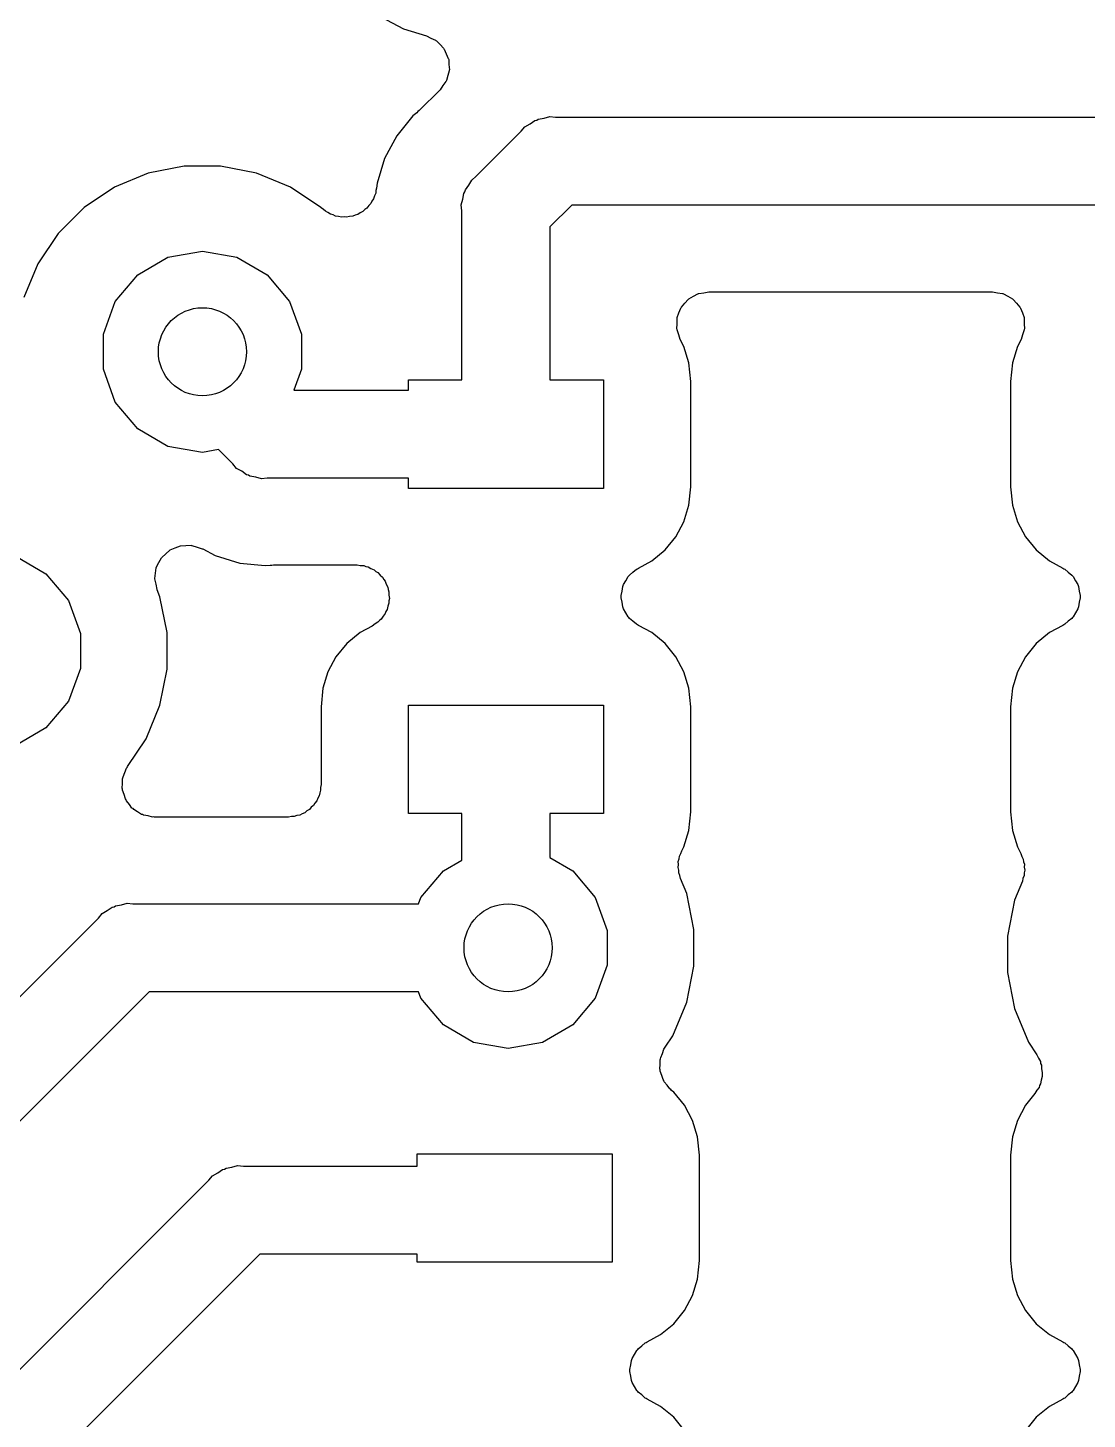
# Model space of a CAD drawing. Extents: x 91 to 190.2, y -113.9 to -59.9.
# Drawn here: x 140.82 to 145.71, y -79.56 to -73.15 of the extents above; entities that cross this region are included whole.
import ezdxf

# ---------------------------------------------------------------- set-up
doc = ezdxf.new("R2010")
doc.units = 0
doc.header["$MEASUREMENT"] = 0
doc.layers.add('BLACK', color=7, linetype='CONTINUOUS')

msp = doc.modelspace()

# ---------------------------------------------------------------- linework, layer by layer
at = {"layer": 'BLACK', "linetype": 'CONTINUOUS'}
for p, q in [((142.453, -73.094), (142.558, -73.15)), ((142.558, -73.15), (142.663, -73.1818)), ((142.663, -73.1818), (142.684, -73.1925)), ((142.684, -73.1925), (142.705, -73.2025)), ((142.705, -73.2025), (142.707, -73.2042)), ((142.707, -73.2042), (142.709, -73.2054)), ((142.709, -73.2054), (142.726, -73.2226)), ((142.726, -73.2226), (142.742, -73.2393)), ((142.742, -73.2393), (142.743, -73.2416)), ((142.743, -73.2416), (142.745, -73.2434)), ((142.745, -73.2434), (142.754, -73.2651)), ((142.754, -73.2651), (142.764, -73.2865)), ((142.764, -73.2865), (142.765, -73.289)), ((142.765, -73.289), (142.766, -73.2913)), ((142.766, -73.2913), (142.767, -73.3149)), ((142.762, -73.3659), (142.755, -73.3888)), ((142.768, -73.3433), (142.762, -73.3659)), ((142.767, -73.3149), (142.769, -73.3384)), ((142.769, -73.3384), (142.768, -73.3408)), ((142.768, -73.3408), (142.768, -73.3433)), ((142.726, -73.4314), (142.63, -73.5273)), ((142.739, -73.4121), (142.726, -73.4314)), ((142.753, -73.3932), (142.739, -73.4121)), ((142.754, -73.3908), (142.753, -73.3932)), ((142.755, -73.3888), (142.754, -73.3908)), ((142.601, -73.5514), (142.526, -73.6433)), ((142.619, -73.5372), (142.601, -73.5514)), ((142.624, -73.5316), (142.619, -73.5372)), ((142.63, -73.5273), (142.624, -73.5316)), ((143.172, -73.5706), (143.179, -73.5661)), ((143.179, -73.5661), (143.206, -73.5614)), ((143.206, -73.5614), (143.232, -73.5545)), ((143.232, -73.5545), (143.259, -73.5568)), ((143.259, -73.5568), (154.211, -73.5568)), ((142.893, -73.83), (143.1, -73.6226)), ((143.1, -73.6226), (143.117, -73.6019)), ((143.117, -73.6019), (143.141, -73.5885)), ((143.141, -73.5885), (143.163, -73.573)), ((143.163, -73.573), (143.172, -73.5706)), ((142.499, -73.6936), (142.47, -73.748)), ((142.526, -73.6433), (142.499, -73.6936)), ((142.499, -73.6936), (142.499, -73.6936)), ((142.47, -73.748), (142.436, -73.8617)), ((141.38, -73.8157), (141.224, -73.8804)), ((141.546, -73.7828), (141.38, -73.8157)), ((141.714, -73.7828), (141.546, -73.7828)), ((141.88, -73.8157), (141.714, -73.7828)), ((142.036, -73.8804), (141.88, -73.8157)), ((141.224, -73.8804), (141.084, -73.9742)), ((142.176, -73.9742), (142.036, -73.8804)), ((142.433, -73.8843), (142.43, -73.8962)), ((142.436, -73.8617), (142.433, -73.8843)), ((142.843, -73.8928), (142.858, -73.8707)), ((142.858, -73.8707), (142.872, -73.8474)), ((142.872, -73.8474), (142.893, -73.83)), ((142.412, -73.9445), (142.407, -73.9557)), ((142.419, -73.9345), (142.412, -73.9445)), ((142.423, -73.9211), (142.419, -73.9345)), ((142.429, -73.9085), (142.423, -73.9211)), ((142.43, -73.8962), (142.429, -73.9085)), ((142.824, -73.962), (142.831, -73.936)), ((142.831, -73.936), (142.836, -73.9094)), ((142.836, -73.9094), (142.841, -73.9016)), ((142.841, -73.9016), (142.843, -73.8928)), ((141.084, -73.9742), (140.964, -74.0936)), ((142.178, -73.9757), (142.176, -73.9742)), ((142.188, -73.9828), (142.178, -73.9757)), ((142.197, -73.9916), (142.188, -73.9828)), ((142.209, -73.9976), (142.197, -73.9916)), ((142.221, -74.0056), (142.209, -73.9976)), ((142.233, -74.0088), (142.221, -74.0056)), ((142.244, -74.0141), (142.233, -74.0088)), ((142.257, -74.0155), (142.244, -74.0141)), ((142.271, -74.0191), (142.257, -74.0155)), ((142.309, -74.0157), (142.295, -74.0192)), ((142.323, -74.0145), (142.309, -74.0157)), ((142.334, -74.0093), (142.323, -74.0145)), ((142.346, -74.0063), (142.334, -74.0093)), ((142.357, -73.9984), (142.346, -74.0063)), ((142.37, -73.9925), (142.357, -73.9984)), ((142.379, -73.9838), (142.37, -73.9925)), ((142.389, -73.9768), (142.379, -73.9838)), ((142.397, -73.9655), (142.389, -73.9768)), ((142.407, -73.9557), (142.397, -73.9655)), ((142.827, -73.9889), (142.824, -73.962)), ((142.827, -74.77), (142.827, -73.9889)), ((143.334, -73.9632), (143.233, -74.0642)), ((154.136, -73.9632), (143.334, -73.9632)), ((142.283, -74.018), (142.271, -74.0191)), ((142.295, -74.0192), (142.283, -74.018)), ((143.233, -74.0642), (143.233, -74.77)), ((140.964, -74.0936), (140.87, -74.234)), ((141.332, -74.2844), (141.471, -74.2037)), ((141.471, -74.2037), (141.63, -74.1757)), ((141.63, -74.1757), (141.789, -74.2037)), ((141.789, -74.2037), (141.928, -74.2844)), ((140.87, -74.234), (140.806, -74.39)), ((141.228, -74.4079), (141.332, -74.2844)), ((141.928, -74.2844), (142.032, -74.4079)), ((143.855, -74.4164), (143.87, -74.3983)), ((143.87, -74.3983), (143.872, -74.397)), ((143.872, -74.397), (143.874, -74.3952)), ((143.874, -74.3952), (143.895, -74.3841)), ((143.895, -74.3841), (143.915, -74.3722)), ((143.915, -74.3722), (143.918, -74.3718)), ((143.918, -74.3718), (143.92, -74.3706)), ((143.92, -74.3706), (143.943, -74.3673)), ((143.943, -74.3673), (143.966, -74.3632)), ((143.966, -74.3632), (145.274, -74.3632)), ((145.274, -74.3632), (145.297, -74.3673)), ((145.297, -74.3673), (145.32, -74.3706)), ((145.32, -74.3706), (145.322, -74.3718)), ((145.322, -74.3718), (145.325, -74.3722)), ((145.325, -74.3722), (145.345, -74.3841)), ((145.345, -74.3841), (145.366, -74.3952)), ((145.366, -74.3952), (145.368, -74.397)), ((145.368, -74.397), (145.37, -74.3983)), ((145.37, -74.3983), (145.385, -74.4164)), ((141.173, -74.5594), (141.228, -74.4079)), ((142.032, -74.4079), (142.087, -74.5594)), ((143.82, -74.4823), (143.828, -74.4604)), ((143.828, -74.4604), (143.836, -74.4382)), ((143.836, -74.4382), (143.838, -74.4363)), ((143.838, -74.4363), (143.839, -74.434)), ((143.839, -74.434), (143.855, -74.4164)), ((145.385, -74.4164), (145.401, -74.434)), ((145.401, -74.434), (145.402, -74.4363)), ((145.402, -74.4363), (145.404, -74.4382)), ((145.404, -74.4382), (145.412, -74.4604)), ((145.412, -74.4604), (145.42, -74.4823)), ((143.818, -74.5344), (143.819, -74.5108)), ((143.819, -74.4872), (143.82, -74.4848)), ((143.819, -74.5108), (143.819, -74.4872)), ((143.82, -74.4848), (143.82, -74.4823)), ((145.42, -74.4823), (145.42, -74.4848)), ((145.42, -74.4848), (145.421, -74.4872)), ((145.421, -74.4872), (145.421, -74.5108)), ((145.421, -74.5108), (145.422, -74.5344)), ((141.173, -74.7206), (141.173, -74.5594)), ((142.087, -74.5594), (142.087, -74.7206)), ((143.819, -74.5368), (143.818, -74.5344)), ((143.819, -74.5392), (143.819, -74.5368)), ((143.827, -74.5614), (143.819, -74.5392)), ((143.834, -74.5839), (143.827, -74.5614)), ((143.851, -74.6162), (143.834, -74.5839)), ((145.406, -74.5839), (145.389, -74.6162)), ((145.413, -74.5614), (145.406, -74.5839)), ((145.421, -74.5392), (145.413, -74.5614)), ((145.422, -74.5344), (145.421, -74.5368)), ((145.421, -74.5368), (145.421, -74.5392)), ((143.874, -74.6916), (143.851, -74.6162)), ((145.389, -74.6162), (145.366, -74.6916)), ((141.228, -74.8721), (141.173, -74.7206)), ((142.087, -74.7206), (142.052, -74.8168)), ((143.883, -74.7774), (143.874, -74.6916)), ((145.366, -74.6916), (145.357, -74.7774)), ((142.58, -74.8168), (142.58, -74.77)), ((142.58, -74.77), (142.827, -74.77)), ((143.233, -74.77), (143.48, -74.77)), ((143.48, -74.77), (143.48, -75.27)), ((143.883, -75.2626), (143.883, -74.7774)), ((145.357, -74.7774), (145.357, -75.2626)), ((142.052, -74.8168), (142.58, -74.8168)), ((141.332, -74.9956), (141.228, -74.8721)), ((141.471, -75.0763), (141.332, -74.9956)), ((141.63, -75.1043), (141.471, -75.0763)), ((141.704, -75.0912), (141.63, -75.1043)), ((141.77, -75.1574), (141.704, -75.0912)), ((141.787, -75.1781), (141.77, -75.1574)), ((141.811, -75.1915), (141.787, -75.1781)), ((141.833, -75.207), (141.811, -75.1915)), ((141.842, -75.2094), (141.833, -75.207)), ((141.849, -75.2139), (141.842, -75.2094)), ((141.876, -75.2186), (141.849, -75.2139)), ((141.902, -75.2255), (141.876, -75.2186)), ((141.929, -75.2232), (141.902, -75.2255)), ((142.58, -75.2232), (141.929, -75.2232)), ((142.58, -75.27), (142.58, -75.2232)), ((143.48, -75.27), (142.58, -75.27)), ((143.874, -75.3484), (143.883, -75.2626)), ((145.357, -75.2626), (145.366, -75.3484)), ((143.851, -75.4238), (143.874, -75.3484)), ((145.366, -75.3484), (145.389, -75.4238)), ((143.814, -75.4933), (143.851, -75.4238)), ((145.389, -75.4238), (145.426, -75.4933)), ((143.764, -75.5542), (143.814, -75.4933)), ((145.426, -75.4933), (145.476, -75.5542)), ((141.461, -75.5722), (141.479, -75.5551)), ((141.479, -75.5551), (141.48, -75.5548)), ((141.48, -75.5548), (141.481, -75.5543)), ((141.481, -75.5543), (141.504, -75.5448)), ((141.504, -75.5448), (141.528, -75.5352)), ((141.528, -75.5352), (141.529, -75.5348)), ((141.528, -75.5352), (141.528, -75.5352)), ((141.529, -75.5348), (141.554, -75.534)), ((141.554, -75.534), (141.58, -75.5329)), ((141.58, -75.5329), (141.58, -75.5332)), ((141.58, -75.5332), (141.581, -75.5331)), ((141.581, -75.5331), (141.605, -75.541)), ((141.605, -75.541), (141.629, -75.5486)), ((141.629, -75.5486), (141.63, -75.5491)), ((141.63, -75.5491), (141.631, -75.5493)), ((141.631, -75.5493), (141.688, -75.58)), ((143.703, -75.6042), (143.764, -75.5542)), ((145.476, -75.5542), (145.537, -75.6042)), ((140.769, -75.5837), (140.908, -75.6644)), ((141.417, -75.635), (141.429, -75.6127)), ((141.429, -75.6127), (141.441, -75.5903)), ((141.441, -75.5903), (141.442, -75.5898)), ((141.442, -75.589), (141.461, -75.5722)), ((141.442, -75.5898), (141.442, -75.589)), ((141.688, -75.58), (141.802, -75.6145)), ((141.802, -75.6145), (141.92, -75.6261)), ((143.641, -75.6377), (143.703, -75.6042)), ((145.537, -75.6042), (145.599, -75.6377)), ((140.908, -75.6644), (141.012, -75.7879)), ((141.41, -75.6865), (141.414, -75.6615)), ((141.414, -75.6615), (141.417, -75.6365)), ((141.417, -75.6358), (141.417, -75.635)), ((141.417, -75.6365), (141.417, -75.6358)), ((141.92, -75.6261), (141.942, -75.6239)), ((141.942, -75.6239), (141.95, -75.6245)), ((141.95, -75.6245), (141.957, -75.6232)), ((141.957, -75.6232), (142.343, -75.6232)), ((142.343, -75.6232), (142.358, -75.6259)), ((142.358, -75.6259), (142.374, -75.6264)), ((142.374, -75.6264), (142.383, -75.6304)), ((142.383, -75.6304), (142.394, -75.6322)), ((142.394, -75.6322), (142.407, -75.64)), ((142.407, -75.64), (142.422, -75.6458)), ((142.422, -75.6458), (142.43, -75.653)), ((142.43, -75.653), (142.439, -75.6583)), ((142.439, -75.6583), (142.449, -75.6702)), ((142.449, -75.6702), (142.461, -75.6806)), ((142.461, -75.6806), (142.466, -75.69)), ((143.583, -75.6961), (143.593, -75.6774)), ((143.593, -75.6774), (143.597, -75.6741)), ((143.597, -75.6741), (143.6, -75.6699)), ((143.6, -75.6699), (143.616, -75.6568)), ((143.616, -75.6568), (143.632, -75.6426)), ((143.632, -75.6426), (143.637, -75.6408)), ((143.637, -75.6408), (143.641, -75.6377)), ((145.599, -75.6377), (145.603, -75.6408)), ((145.603, -75.6408), (145.608, -75.6426)), ((145.608, -75.6426), (145.624, -75.6568)), ((145.624, -75.6568), (145.64, -75.6699)), ((145.64, -75.6699), (145.643, -75.6741)), ((145.643, -75.6741), (145.647, -75.6774)), ((145.647, -75.6774), (145.657, -75.6961)), ((141.41, -75.6874), (141.41, -75.6865)), ((141.41, -75.6882), (141.41, -75.6874)), ((141.416, -75.7128), (141.41, -75.6882)), ((141.421, -75.7375), (141.416, -75.7128)), ((141.421, -75.7382), (141.421, -75.7375)), ((141.421, -75.739), (141.421, -75.7382)), ((141.434, -75.77), (141.421, -75.739)), ((142.466, -75.69), (142.473, -75.6982)), ((142.473, -75.6982), (142.478, -75.7128)), ((142.478, -75.7128), (142.485, -75.7265)), ((142.485, -75.7265), (142.487, -75.7371)), ((142.487, -75.7371), (142.49, -75.7472)), ((142.49, -75.7472), (142.49, -75.7627)), ((143.561, -75.7651), (143.566, -75.7443)), ((143.566, -75.7443), (143.569, -75.7233)), ((143.569, -75.7233), (143.571, -75.719)), ((143.571, -75.719), (143.572, -75.7141)), ((143.572, -75.7141), (143.583, -75.6961)), ((145.657, -75.6961), (145.668, -75.7141)), ((145.668, -75.7141), (145.669, -75.719)), ((145.669, -75.719), (145.671, -75.7233)), ((145.671, -75.7233), (145.674, -75.7443)), ((145.674, -75.7443), (145.679, -75.7651)), ((141.012, -75.7879), (141.067, -75.9394)), ((141.467, -75.9356), (141.434, -75.77)), ((142.485, -75.8139), (142.482, -75.8291)), ((142.49, -75.7992), (142.485, -75.8139)), ((142.49, -75.7627), (142.493, -75.7781)), ((142.493, -75.7781), (142.49, -75.7886)), ((142.49, -75.7886), (142.49, -75.7992)), ((143.562, -75.77), (143.561, -75.7651)), ((143.561, -75.7749), (143.562, -75.77)), ((143.566, -75.7957), (143.561, -75.7749)), ((143.569, -75.8167), (143.566, -75.7957)), ((145.674, -75.7957), (145.671, -75.8167)), ((145.679, -75.7749), (145.674, -75.7957)), ((145.679, -75.7651), (145.678, -75.77)), ((145.678, -75.77), (145.679, -75.7749)), ((142.454, -75.8733), (142.446, -75.8799)), ((142.463, -75.8601), (142.454, -75.8733)), ((142.473, -75.8482), (142.463, -75.8601)), ((142.476, -75.8382), (142.473, -75.8482)), ((142.482, -75.8291), (142.476, -75.8382)), ((143.571, -75.821), (143.569, -75.8167)), ((143.572, -75.8259), (143.571, -75.821)), ((143.583, -75.8439), (143.572, -75.8259)), ((143.593, -75.8626), (143.583, -75.8439)), ((143.597, -75.8659), (143.593, -75.8626)), ((143.6, -75.8701), (143.597, -75.8659)), ((143.616, -75.8832), (143.6, -75.8701)), ((145.64, -75.8701), (145.624, -75.8832)), ((145.643, -75.8659), (145.64, -75.8701)), ((145.647, -75.8626), (145.643, -75.8659)), ((145.657, -75.8439), (145.647, -75.8626)), ((145.668, -75.8259), (145.657, -75.8439)), ((145.669, -75.821), (145.668, -75.8259)), ((145.671, -75.8167), (145.669, -75.821)), ((141.067, -75.9394), (141.067, -76.1006)), ((141.467, -76.1044), (141.467, -75.9356)), ((142.357, -75.9358), (142.296, -75.9858)), ((142.413, -75.9055), (142.357, -75.9358)), ((142.426, -75.8959), (142.413, -75.9055)), ((142.439, -75.8881), (142.426, -75.8959)), ((142.446, -75.8799), (142.439, -75.8881)), ((143.632, -75.8974), (143.616, -75.8832)), ((143.637, -75.8992), (143.632, -75.8974)), ((143.641, -75.9023), (143.637, -75.8992)), ((143.703, -75.9358), (143.641, -75.9023)), ((143.764, -75.9858), (143.703, -75.9358)), ((145.537, -75.9358), (145.476, -75.9858)), ((145.599, -75.9023), (145.537, -75.9358)), ((145.603, -75.8992), (145.599, -75.9023)), ((145.608, -75.8974), (145.603, -75.8992)), ((145.624, -75.8832), (145.608, -75.8974)), ((142.296, -75.9858), (142.246, -76.0467)), ((143.814, -76.0467), (143.764, -75.9858)), ((145.476, -75.9858), (145.426, -76.0467)), ((142.246, -76.0467), (142.209, -76.1162)), ((143.851, -76.1162), (143.814, -76.0467)), ((145.426, -76.0467), (145.389, -76.1162)), ((141.067, -76.1006), (141.012, -76.2521)), ((141.434, -76.27), (141.467, -76.1044)), ((142.209, -76.1162), (142.186, -76.1916)), ((143.874, -76.1916), (143.851, -76.1162)), ((145.389, -76.1162), (145.366, -76.1916)), ((142.186, -76.1916), (142.177, -76.2774)), ((143.883, -76.2774), (143.874, -76.1916)), ((145.366, -76.1916), (145.357, -76.2774)), ((141.012, -76.2521), (140.908, -76.3756)), ((141.37, -76.426), (141.434, -76.27)), ((142.177, -76.2774), (142.177, -76.6368)), ((142.58, -76.77), (142.58, -76.27)), ((142.58, -76.27), (143.48, -76.27)), ((143.48, -76.27), (143.48, -76.77)), ((143.883, -76.7626), (143.883, -76.2774)), ((145.357, -76.2774), (145.357, -76.7626)), ((140.908, -76.3756), (140.769, -76.4563)), ((141.284, -76.5535), (141.37, -76.426)), ((141.264, -76.6011), (141.272, -76.5817)), ((141.272, -76.5817), (141.279, -76.5618)), ((141.279, -76.5618), (141.282, -76.558)), ((141.282, -76.558), (141.284, -76.5535)), ((141.26, -76.6531), (141.261, -76.632)), ((141.261, -76.6108), (141.263, -76.6061)), ((141.261, -76.632), (141.261, -76.6108)), ((141.263, -76.6061), (141.264, -76.6011)), ((142.177, -76.6368), (142.175, -76.6497)), ((141.261, -76.6579), (141.26, -76.6531)), ((141.261, -76.6628), (141.261, -76.6579)), ((141.269, -76.6828), (141.261, -76.6628)), ((141.275, -76.7031), (141.269, -76.6828)), ((141.278, -76.7071), (141.275, -76.7031)), ((141.279, -76.7118), (141.278, -76.7071)), ((141.293, -76.7281), (141.279, -76.7118)), ((142.157, -76.7118), (142.149, -76.7219)), ((142.162, -76.6995), (142.157, -76.7118)), ((142.168, -76.6881), (142.162, -76.6995)), ((142.171, -76.6752), (142.168, -76.6881)), ((142.175, -76.6628), (142.171, -76.6752)), ((142.175, -76.6497), (142.175, -76.6628)), ((141.305, -76.7452), (141.293, -76.7281)), ((141.31, -76.7479), (141.305, -76.7452)), ((141.313, -76.7517), (141.31, -76.7479)), ((141.331, -76.7623), (141.313, -76.7517)), ((141.349, -76.7741), (141.331, -76.7623)), ((141.354, -76.7753), (141.349, -76.7741)), ((141.358, -76.7778), (141.354, -76.7753)), ((142.09, -76.7712), (142.079, -76.7778)), ((142.102, -76.7667), (142.09, -76.7712)), ((142.112, -76.7583), (142.102, -76.7667)), ((142.124, -76.7517), (142.112, -76.7583)), ((142.132, -76.7417), (142.124, -76.7517)), ((142.142, -76.7332), (142.132, -76.7417)), ((142.149, -76.7219), (142.142, -76.7332)), ((142.827, -76.77), (142.58, -76.77)), ((142.827, -76.9852), (142.827, -76.77)), ((143.48, -76.77), (143.233, -76.77)), ((143.233, -76.77), (143.233, -76.9736)), ((143.874, -76.8484), (143.883, -76.7626)), ((145.357, -76.7626), (145.366, -76.8484)), ((141.379, -76.7814), (141.358, -76.7778)), ((141.399, -76.7865), (141.379, -76.7814)), ((141.404, -76.7859), (141.399, -76.7865)), ((141.409, -76.7868), (141.404, -76.7859)), ((142.027, -76.7868), (141.409, -76.7868)), ((142.04, -76.7845), (142.027, -76.7868)), ((142.053, -76.7845), (142.04, -76.7845)), ((142.066, -76.78), (142.053, -76.7845)), ((142.079, -76.7778), (142.066, -76.78)), ((143.851, -76.9238), (143.874, -76.8484)), ((145.366, -76.8484), (145.389, -76.9238)), ((143.829, -76.9798), (143.831, -76.9676)), ((143.831, -76.9676), (143.837, -76.9552)), ((143.837, -76.9552), (143.842, -76.942)), ((143.842, -76.942), (143.851, -76.9238)), ((145.389, -76.9238), (145.405, -76.9551)), ((145.405, -76.9551), (145.41, -76.9683)), ((145.41, -76.9683), (145.416, -76.9807)), ((142.742, -77.0344), (142.827, -76.9852)), ((143.233, -76.9736), (143.338, -77.0344)), ((143.824, -77.0193), (143.826, -77.0054)), ((143.827, -77.0313), (143.824, -77.0193)), ((143.825, -76.9915), (143.829, -76.9798)), ((143.826, -77.0054), (143.825, -76.9915)), ((143.827, -77.0436), (143.827, -77.0313)), ((145.416, -76.9807), (145.418, -76.9929)), ((145.418, -76.9929), (145.422, -77.0046)), ((145.423, -77.0324), (145.42, -77.0444)), ((145.422, -77.0046), (145.421, -77.0185)), ((145.421, -77.0185), (145.423, -77.0324)), ((142.638, -77.1579), (142.742, -77.0344)), ((143.338, -77.0344), (143.442, -77.1579)), ((143.832, -77.0565), (143.827, -77.0436)), ((143.835, -77.0701), (143.832, -77.0565)), ((143.864, -77.14), (143.835, -77.0701)), ((145.412, -77.0832), (145.376, -77.17)), ((145.415, -77.0696), (145.412, -77.0832)), ((145.42, -77.0567), (145.415, -77.0696)), ((145.42, -77.0444), (145.42, -77.0567)), ((142.627, -77.1868), (142.638, -77.1579)), ((143.442, -77.1579), (143.497, -77.3094)), ((143.897, -77.3056), (143.864, -77.14)), ((141.167, -77.2319), (141.191, -77.2185)), ((141.191, -77.2185), (141.213, -77.203)), ((141.213, -77.203), (141.222, -77.2006)), ((141.222, -77.2006), (141.229, -77.1961)), ((141.229, -77.1961), (141.256, -77.1914)), ((141.256, -77.1914), (141.282, -77.1845)), ((141.282, -77.1845), (141.309, -77.1868)), ((141.309, -77.1868), (142.627, -77.1868)), ((145.376, -77.17), (145.343, -77.3356)), ((139.523, -78.88), (141.15, -77.2526)), ((141.15, -77.2526), (141.167, -77.2319)), ((143.497, -77.3094), (143.497, -77.4706)), ((143.897, -77.4744), (143.897, -77.3056)), ((145.343, -77.3356), (145.343, -77.5044)), ((143.497, -77.4706), (143.442, -77.6221)), ((143.864, -77.64), (143.897, -77.4744)), ((145.343, -77.5044), (145.376, -77.67)), ((141.384, -77.5932), (139.863, -79.1142)), ((142.627, -77.5932), (141.384, -77.5932)), ((142.638, -77.6221), (142.627, -77.5932)), ((142.742, -77.7456), (142.638, -77.6221)), ((143.442, -77.6221), (143.338, -77.7456)), ((143.8, -77.796), (143.864, -77.64)), ((145.376, -77.67), (145.44, -77.826)), ((142.881, -77.8263), (142.742, -77.7456)), ((143.338, -77.7456), (143.199, -77.8263)), ((143.765, -77.8483), (143.8, -77.796)), ((143.04, -77.8543), (142.881, -77.8263)), ((143.199, -77.8263), (143.04, -77.8543)), ((143.752, -77.8773), (143.759, -77.8581)), ((143.759, -77.8581), (143.762, -77.8536)), ((143.762, -77.8536), (143.765, -77.8483)), ((145.44, -77.826), (145.479, -77.884)), ((143.74, -77.948), (143.742, -77.9276)), ((143.741, -77.9072), (143.743, -77.9018)), ((143.742, -77.9276), (143.741, -77.9072)), ((143.743, -77.9018), (143.744, -77.896)), ((143.744, -77.896), (143.752, -77.8773)), ((145.479, -77.884), (145.486, -77.8997)), ((145.486, -77.8997), (145.495, -77.9145)), ((145.495, -77.9145), (145.496, -77.9234)), ((145.496, -77.9234), (145.5, -77.9317)), ((145.5, -77.9317), (145.501, -77.9488)), ((143.742, -77.9535), (143.74, -77.948)), ((143.742, -77.9593), (143.742, -77.9535)), ((143.749, -77.9784), (143.742, -77.9593)), ((143.755, -77.998), (143.749, -77.9784)), ((145.503, -77.9836), (145.499, -78.0001)), ((145.501, -77.9488), (145.504, -77.9657)), ((145.504, -77.9657), (145.503, -77.9746)), ((145.503, -77.9746), (145.503, -77.9836)), ((143.758, -78.0027), (143.755, -77.998)), ((143.76, -78.0081), (143.758, -78.0027)), ((143.774, -78.0236), (143.76, -78.0081)), ((143.786, -78.04), (143.774, -78.0236)), ((143.79, -78.0432), (143.786, -78.04)), ((143.794, -78.0476), (143.79, -78.0432)), ((143.804, -78.0558), (143.794, -78.0476)), ((143.854, -78.1167), (143.804, -78.0558)), ((145.479, -78.0475), (145.47, -78.0625)), ((145.489, -78.0337), (145.479, -78.0475)), ((145.491, -78.025), (145.489, -78.0337)), ((145.496, -78.0171), (145.491, -78.025)), ((145.499, -78.0001), (145.496, -78.0171)), ((143.891, -78.1862), (143.854, -78.1167)), ((145.426, -78.1167), (145.389, -78.1862)), ((145.47, -78.0625), (145.426, -78.1167)), ((143.914, -78.2616), (143.891, -78.1862)), ((145.389, -78.1862), (145.366, -78.2616)), ((143.923, -78.3474), (143.914, -78.2616)), ((145.366, -78.2616), (145.357, -78.3474)), ((142.62, -78.3968), (142.62, -78.34)), ((142.62, -78.34), (143.52, -78.34)), ((143.52, -78.34), (143.52, -78.84)), ((143.923, -78.8326), (143.923, -78.3474)), ((145.357, -78.3474), (145.357, -78.8326)), ((141.66, -78.4626), (141.677, -78.4419)), ((141.677, -78.4419), (141.701, -78.4285)), ((141.701, -78.4285), (141.723, -78.413)), ((141.723, -78.413), (141.732, -78.4106)), ((141.732, -78.4106), (141.739, -78.4061)), ((141.739, -78.4061), (141.766, -78.4014)), ((141.766, -78.4014), (141.792, -78.3945)), ((141.792, -78.3945), (141.819, -78.3968)), ((141.819, -78.3968), (142.62, -78.3968)), ((140.323, -79.8), (141.66, -78.4626)), ((141.894, -78.8032), (140.663, -80.0342)), ((142.62, -78.8032), (141.894, -78.8032)), ((142.62, -78.84), (142.62, -78.8032)), ((143.52, -78.84), (142.62, -78.84)), ((143.914, -78.9184), (143.923, -78.8326)), ((145.357, -78.8326), (145.366, -78.9184)), ((143.891, -78.9938), (143.914, -78.9184)), ((145.366, -78.9184), (145.389, -78.9938)), ((143.854, -79.0633), (143.891, -78.9938)), ((145.389, -78.9938), (145.426, -79.0633)), ((143.804, -79.1242), (143.854, -79.0633)), ((145.426, -79.0633), (145.476, -79.1242)), ((143.743, -79.1742), (143.804, -79.1242)), ((145.476, -79.1242), (145.537, -79.1742)), ((143.656, -79.2268), (143.672, -79.2126)), ((143.672, -79.2126), (143.677, -79.2108)), ((143.677, -79.2108), (143.681, -79.2077)), ((143.681, -79.2077), (143.743, -79.1742)), ((145.537, -79.1742), (145.599, -79.2077)), ((145.599, -79.2077), (145.603, -79.2108)), ((145.603, -79.2108), (145.608, -79.2126)), ((145.608, -79.2126), (145.624, -79.2268)), ((143.612, -79.2841), (143.623, -79.2661)), ((143.623, -79.2661), (143.633, -79.2474)), ((143.633, -79.2474), (143.637, -79.2441)), ((143.637, -79.2441), (143.64, -79.2399)), ((143.64, -79.2399), (143.656, -79.2268)), ((145.624, -79.2268), (145.64, -79.2399)), ((145.64, -79.2399), (145.643, -79.2441)), ((145.643, -79.2441), (145.647, -79.2474)), ((145.647, -79.2474), (145.657, -79.2661)), ((145.657, -79.2661), (145.668, -79.2841)), ((143.601, -79.3351), (143.606, -79.3143)), ((143.602, -79.34), (143.601, -79.3351)), ((143.601, -79.3449), (143.602, -79.34)), ((143.606, -79.3657), (143.601, -79.3449)), ((143.606, -79.3143), (143.609, -79.2933)), ((143.609, -79.2933), (143.611, -79.289)), ((143.611, -79.289), (143.612, -79.2841)), ((145.668, -79.2841), (145.669, -79.289)), ((145.669, -79.289), (145.671, -79.2933)), ((145.671, -79.2933), (145.674, -79.3143)), ((145.674, -79.3143), (145.679, -79.3351)), ((145.679, -79.3449), (145.674, -79.3657)), ((145.679, -79.3351), (145.678, -79.34)), ((145.678, -79.34), (145.679, -79.3449)), ((143.609, -79.3867), (143.606, -79.3657)), ((143.611, -79.391), (143.609, -79.3867)), ((143.612, -79.3959), (143.611, -79.391)), ((143.623, -79.4139), (143.612, -79.3959)), ((145.668, -79.3959), (145.657, -79.4139)), ((145.669, -79.391), (145.668, -79.3959)), ((145.671, -79.3867), (145.669, -79.391)), ((145.674, -79.3657), (145.671, -79.3867)), ((143.633, -79.4326), (143.623, -79.4139)), ((143.637, -79.4359), (143.633, -79.4326)), ((143.64, -79.4401), (143.637, -79.4359)), ((143.656, -79.4532), (143.64, -79.4401)), ((143.672, -79.4674), (143.656, -79.4532)), ((143.677, -79.4692), (143.672, -79.4674)), ((143.681, -79.4723), (143.677, -79.4692)), ((143.743, -79.5058), (143.681, -79.4723)), ((145.599, -79.4723), (145.537, -79.5058)), ((145.603, -79.4692), (145.599, -79.4723)), ((145.608, -79.4674), (145.603, -79.4692)), ((145.624, -79.4532), (145.608, -79.4674)), ((145.64, -79.4401), (145.624, -79.4532)), ((145.643, -79.4359), (145.64, -79.4401)), ((145.647, -79.4326), (145.643, -79.4359)), ((145.657, -79.4139), (145.647, -79.4326)), ((143.804, -79.5558), (143.743, -79.5058)), ((145.537, -79.5058), (145.476, -79.5558)), ((143.854, -79.6167), (143.804, -79.5558)), ((145.476, -79.5558), (145.426, -79.6167))]:
    msp.add_line(p, q, dxfattribs=at)
at = {"layer": 'BLACK'}
for centre in [(141.63, -74.64), (143.04, -77.39)]:
    msp.add_circle(centre, 0.2032, dxfattribs=at)

doc.saveas('drawing.dxf')
